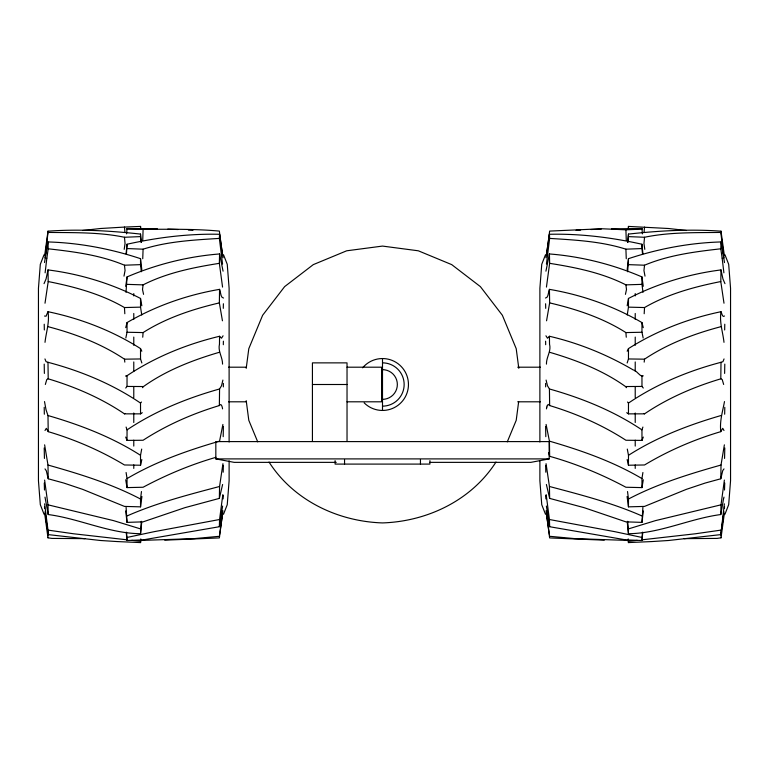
<?xml version="1.0" encoding="UTF-8"?>
<svg xmlns="http://www.w3.org/2000/svg" width="769" height="769" viewBox="0 0 769 769"><rect width="100%" height="100%" fill="white"/><g stroke="black" fill="none" stroke-linecap="round" stroke-linejoin="round"><path stroke-width="1.15" d="M125.712 388.037L127.02 386.442L127.048 375.695C155.088 356.979 186.867 344.108 219.569 336.264L221.51 338.225L223.068 335.793M222.558 408.877C222.424 407.359 221.28 402.408 219.357 405.561C192.558 413.655 166.613 425.007 143.092 440.252L127.02 440.397L127.048 429.881L126.097 427.055M627.158 362.978L628.456 358.96L628.484 348.588C656.659 330.699 688.399 318.481 721.014 311.705C721.726 312.839 722.427 318.03 724.513 315.992M723.658 384.462L722.226 379.598L720.966 378.781C694.032 386.817 667.867 398.063 644.537 413.847L628.456 413.866L628.484 403.071C656.639 383.962 688.582 370.802 721.399 362.189L722.947 361.661L724.042 358.931M126.01 292.374L127.048 276.917C156.338 264.353 187.819 256.442 219.569 253.953L223.068 271.169M125.837 338.004L127.02 332.256L127.048 322.576C155.482 305.985 187.165 294.863 219.569 289.365C220.857 291.634 220.357 297.863 223.519 298.026M216.012 457.305C190.731 464.601 166.287 474.848 143.092 487.248L127.02 487.604L127.048 478.587L126.097 472.512M627.244 315.011L628.456 307.139L628.484 298.439C657.303 283.626 688.899 273.966 721.014 269.919L722.947 278.984L724.965 283.655M723.994 430.486L722.725 428.314L720.793 431.649C694.147 439.551 668.367 450.653 644.537 464.976L628.456 465.226L628.484 455.306L627.293 449.077M723.994 468.898L722.725 470.657L720.793 478.779L705.183 483.047L686.352 489.353L644.537 506.406L628.456 506.848L628.484 499.014L627.533 491.554M222.616 484.489L219.357 498.389L184.916 507.665L143.092 521.853L127.02 522.382L126.097 507.348M627.677 271.745L628.484 258.672C658.293 248.791 689.63 242.841 721.014 241.947L724.513 262.594M723.591 498.6L720.793 514.538C689.553 518.652 660.11 533.426 628.456 533.715L627.715 521.295M126.424 254.481L127.048 244.244C157.347 237.467 188.53 233.574 219.569 234.285L223.068 257.73M222.616 506.04L219.357 526.727L143.092 539.886L127.02 540.52L126.558 532.35M219.473 344.022L219.569 336.264M222.904 380.069L221.51 385.788L219.569 388.97L219.357 405.561M627.917 242.36L628.484 234.084C659.158 230.71 690.226 228.922 721.014 231.181L724.34 255.548M721.014 362.276L720.793 378.838M724.494 401.572C722.62 411.655 719.515 421.181 720.793 431.649M222.558 364.122C222.587 357.085 217.742 351.25 219.473 344.185M721.014 311.705C719.255 322.269 722.87 331.997 723.994 342.33M219.569 289.365L219.357 302.89L222.443 320.798M724.379 444.838L721.014 465.034L720.793 478.779M222.943 463.678L219.569 486.479L219.357 498.389M721.014 269.919L720.793 281.55L723.994 303.217M223.327 344.714L223.395 341.186M223.337 386.903L223.395 383.375M223.193 436.667L223.395 426.353M724.619 373.426L724.792 364.102M724.667 414.222L724.792 407.31M219.569 253.953L219.357 263.334L222.558 287.087M724.379 480.106L721.014 504.829L720.793 514.538M724.658 329.968L724.773 324.22M724.561 458.43L724.792 447.942M223.289 308.35L223.395 303.755M223.193 472.204L223.356 465.312M140.516 227.634L140.544 226.413L124.463 227.076L100.441 228.508L82.648 230.498M723.994 511.769L720.793 534.609L668.559 540.492L651.901 541.559L628.456 542.587L628.292 539.252M222.827 494.611L219.569 519.517L219.357 526.727M721.014 241.947L720.793 248.8L722.158 258.153M724.513 490.026L724.725 483.009M223.125 498.898L223.26 495.419M157.462 228.845L127.048 228.489L127.02 229.152C157.789 229.7 188.597 228.278 219.357 231.085L222.443 254.77M724.379 503.839L720.793 534.609M219.569 234.285L219.357 238.4L222.558 264.094M724.417 508.28L724.513 506.569M626.264 240.216L625.908 229.816L601.887 228.758L549.643 231.085L546.557 254.77M626.264 258.73L625.908 249.185C601.262 241.331 575.27 240.024 549.643 238.4L549.431 234.285C580.47 233.574 611.653 237.467 641.952 244.244L642.903 253.616M126.587 233.872L127.048 228.489M143.092 229.816L142.736 240.216M45.006 511.769L48.207 534.609L100.441 540.492L117.099 541.559L140.544 542.587L140.708 539.252M140.544 542.587L140.871 539.059M628.244 228.768L628.456 226.413L668.559 228.508L686.352 230.498M644.047 232.363L644.537 227.076M628.484 234.084L627.715 242.187M720.909 231.853L720.793 232.43C695.33 232.738 669.616 232.046 644.537 237.265L643.951 243.475L644.797 249.339M546.384 506.04L549.643 526.727L625.908 539.886L641.98 540.52L642.442 532.35M641.98 540.52L642.778 532.235M124.818 313.742L124.463 307.552C101.037 293.941 74.593 286.818 48.207 281.55L47.986 269.919C80.101 273.966 111.697 283.626 140.516 298.439L141.823 305.764M141.285 521.295L140.544 533.715C108.89 533.426 79.447 518.652 48.207 514.538L45.006 497.13M127.048 244.244L126.097 253.616M219.357 238.4C193.73 240.024 167.738 241.331 143.092 249.185L142.736 258.73M546.442 287.087L549.643 263.334L549.431 253.953C581.181 256.442 612.662 264.353 641.952 276.917L643.259 286.299M45.111 272.822L46.842 258.163M45.006 303.217L48.207 281.55M140.544 533.715L141.727 522.161M642.903 507.348L641.98 522.382L625.908 521.853L584.084 507.665L549.643 498.389L546.384 484.489M546.442 264.094L549.643 238.4M546.557 320.798L549.643 302.89L549.431 289.365C581.835 294.863 613.518 305.985 641.952 322.576L643.259 327.632M628.484 258.672L627.177 269.804M720.793 248.8C694.936 251.723 668.713 255.058 644.537 265.209L643.951 270.534L645.008 276.129M641.98 522.382L643.288 510.962M45.006 257.932L48.091 231.853M45.006 342.33C46.13 331.997 49.745 322.269 47.986 311.705C80.601 318.481 112.341 330.699 140.516 348.588L141.823 351.231M141.467 491.554L140.516 499.014L140.544 506.848L124.463 506.406L82.648 489.353L63.817 483.047L48.207 478.779L46.342 470.868L45.006 468.898M723.206 517.739L723.456 515.643M722.658 522.218L722.725 521.661M127.048 276.917L125.741 286.299M219.357 263.334C193.23 267.477 166.854 272.793 143.092 284.866L142.505 289.5L143.563 294.354M222.904 510.722L219.357 537.916L164.739 540.165M626.264 337.216L625.908 332.573C602.694 317.828 576.26 309.157 549.643 302.89M722.158 526.207L721.88 528.332M246.215 368.322L248.8 348.674L262.623 315.29L284.626 286.626L313.291 264.623L346.675 250.8L382.501 246.08L418.326 250.8L451.711 264.623L480.385 286.626L502.378 315.29L516.21 348.674L518.796 368.322M518.642 401.831L516.21 420.326L507.28 441.867M720.966 535.32L721.37 532.263M141.285 242.187L140.516 234.084C109.842 230.71 78.774 228.922 47.986 231.181L44.66 255.548M140.544 506.848L141.919 496.495M684.093 538.646L717.073 538.406L721.014 537.819L724.34 513.452M546.442 364.122C546.269 357.037 551.421 351.308 549.527 344.185L549.431 336.264C578.846 343.118 607.145 354.644 633.195 369.927C636.213 369.774 640.875 377.973 643.259 375.839M222.904 424.44L219.569 441.137C187.598 450.432 155.819 461.573 127.048 478.587M46.842 258.153L48.207 248.8L47.986 241.947C79.37 242.841 110.707 248.791 140.516 258.672L141.823 269.804M141.707 449.077L140.516 455.306L140.544 465.226L124.463 464.976C100.633 450.653 74.853 439.551 48.207 431.649L46.342 428.333L45.006 430.486M219.569 534.715L222.597 514.048M549.431 234.285L545.932 257.73M642.903 472.512L641.952 478.587L641.98 487.604L625.908 487.248C601.694 474.281 576.096 463.755 549.643 456.305L548.557 452.537M45.544 253.712L45.794 252.021M84.907 538.646L51.927 538.406L47.986 537.819L48.082 537.175M720.918 231.825L721.014 231.181M47.986 241.947L44.506 262.527M628.484 298.439L627.177 305.764M720.793 281.55C694.407 286.818 667.963 293.941 644.537 307.552L644.182 313.742M641.98 487.604L643.288 479.76M549.431 253.953L545.932 271.169M124.818 362.122L124.463 359.171C101.345 343.685 74.987 333.794 48.207 326.71M127.048 322.576L125.741 327.632M219.357 302.89C192.74 309.157 166.306 317.828 143.092 332.573L142.736 337.216M546.442 408.877L546.817 407.166M47.986 269.919L46.053 278.984L44.035 283.655M45.342 384.462L46.774 379.598L48.034 378.781C74.968 386.817 101.133 398.063 124.463 413.847L140.544 413.866L142.275 412.693M140.544 465.226L141.842 459.554M723.629 498.456L723.994 497.13M549.431 289.365C548.143 291.634 548.643 297.863 545.481 298.026M642.903 427.055L641.952 429.881L641.98 440.397L625.908 440.252C602.387 425.007 576.442 413.655 549.643 405.561L548.21 404.407L547.297 405.58M546.855 406.974L547.278 405.657M124.203 249.339L125.049 243.475L124.463 237.265C99.384 232.046 73.67 232.738 48.207 232.43M628.484 348.588L627.177 351.231M720.793 326.71C694.013 333.794 667.655 343.685 644.537 359.171L644.182 362.122M123.992 276.129L125.049 270.534L124.463 265.209C100.287 255.058 74.064 251.723 48.207 248.8M44.035 254.789L40.315 264.315L38.45 288.25L38.45 480.75L40.315 504.685L44.035 514.211M223.519 514.211L227.249 504.685L229.114 480.75L229.114 460.794M545.481 254.789L541.751 264.315L539.886 288.25L539.886 442.002M724.965 514.211L728.685 504.685L730.55 480.75L730.55 288.25L728.685 264.315L724.965 254.789M641.98 440.397L643.288 437.071M47.986 311.705L46.053 316.203L44.506 316.03M625.437 294.354L626.495 289.5L625.908 284.866C602.146 272.793 575.77 267.477 549.643 263.334M626.264 387.711L626.495 387.249C603.627 370.648 576.654 360.209 549.643 352.279M141.467 402.024L140.516 403.071L140.544 413.866M495.995 462.034C471.464 500.35 427.304 521.469 382.501 522.92C337.706 521.469 293.537 500.35 269.015 462.034M127.048 375.695L126.097 376.464L125.741 375.839M219.357 352.279C192.346 360.209 165.373 370.648 142.505 387.249L142.736 387.711M549.431 336.264L547.49 338.225L545.932 335.793M124.463 413.847L125.049 413.443M127.048 429.881C155.213 411.002 187.04 398.131 219.569 388.97M628.484 455.306C656.899 437.109 688.726 424.901 721.014 415.529M628.484 499.014C657.697 483.701 689.38 473.954 721.014 465.034M127.048 515.951C156.751 502.868 188.29 494.765 219.569 486.479M628.484 528.899L655.467 520.623L721.014 504.829M219.569 519.517L154.021 531.706L127.048 537.454M721.014 530.11L695.532 533.763L641.798 539.838M219.569 536.272L194.096 538.636L140.362 540.444M336.255 462.361L234.161 462.361L215.829 458.901L215.829 441.598L549.181 441.598L549.181 458.901L530.841 462.361L429.948 462.361M628.484 541.366L637.241 540.357M576.048 230.306L580.624 230.066M590.919 229.527L601.223 229.133M625.908 229.816L641.98 229.152L641.952 228.489L611.538 228.845M124.463 237.265L140.544 236.612L141.083 242.36M625.908 249.185L641.98 248.56L642.576 254.481M124.463 265.209L140.544 264.642L141.323 271.745M604.261 540.165L549.643 537.916L546.096 510.722M625.908 284.866L641.98 284.367L642.99 292.374M124.463 307.552L140.544 307.139L141.756 315.011M625.908 332.573L641.98 332.256L643.163 338.004M124.463 359.171L140.544 358.96L141.842 362.978M625.908 386.538L641.98 386.442L643.288 388.037M228.528 367.197L246.513 367.197M347.03 367.197L381.635 367.197L381.635 401.803L347.03 401.803M517.691 367.197L540.472 367.197M312.425 384.5L347.03 384.5M228.528 401.803L246.513 401.803M517.691 401.803L540.472 401.803M215.829 458.901L549.181 458.901M127.02 386.442L143.092 386.538M628.456 358.96L644.537 359.171M628.638 540.444L574.904 538.636L549.431 536.272M127.02 332.256L143.092 332.573M628.456 307.139L644.537 307.552M167.777 229.133L178.081 229.527M127.02 284.367L143.092 284.866M628.456 264.642L644.537 265.209M127.02 248.56L143.092 249.185M628.456 236.612L644.537 237.265M188.376 230.066L192.952 230.306M127.202 539.838L73.468 533.763L47.986 530.11L44.621 503.839M131.759 540.357L140.516 541.366M641.952 537.454L614.979 531.706L549.431 519.517L546.173 494.611M546.096 380.069L547.49 385.788L549.431 388.97C581.96 398.131 613.787 411.002 641.952 429.881M44.621 480.106L47.986 504.829L113.533 520.623L140.516 528.899M44.506 401.572L46.053 409.877L47.986 415.529C80.274 424.901 112.101 437.109 140.516 455.306M546.057 463.678L549.431 486.479C580.71 494.765 612.249 502.868 641.952 515.951M546.096 424.44L549.431 441.137C581.402 450.432 613.181 461.573 641.952 478.587M44.621 444.838L47.986 465.034C79.62 473.954 111.303 483.701 140.516 499.014M140.516 403.071C112.361 383.962 80.418 370.802 47.601 362.189L46.053 361.661L44.958 358.931M628.484 403.071L627.533 402.024M643.951 413.443L644.537 413.847M626.725 412.693L628.456 413.866M257.721 441.867L248.8 420.326L246.215 400.678M125.712 437.071L127.02 440.397M545.481 514.211L541.751 504.685L539.886 480.75L539.886 460.794M223.519 254.789L227.249 264.315L229.114 288.25L229.114 442.002M627.158 459.554L628.456 465.226M546.403 514.048L549.431 534.715M125.712 479.76L127.02 487.604M720.918 537.175L721.014 537.819M47.986 231.181L48.082 231.825M723.206 252.021L723.456 253.712M44.66 513.452L47.986 537.819M722.158 258.163L723.889 272.822M720.793 232.43L723.994 257.932M627.081 496.495L628.456 506.848M47.12 528.332L46.842 526.207M47.63 532.263L48.034 535.32M46.275 521.661L46.342 522.218M45.544 515.643L45.794 517.739M125.712 510.962L127.02 522.382M627.273 522.161L628.456 533.715M126.222 532.235L127.02 540.52M628.129 539.059L628.456 542.587M140.544 226.413L140.756 228.768M124.463 227.076L124.953 232.363M641.952 228.489L642.413 233.872M44.487 506.569L44.583 508.28M48.207 534.609L47.986 530.11M545.74 495.419L545.875 498.898M549.643 526.727L549.431 519.517M44.275 483.009L44.487 490.026M628.456 226.413L628.484 227.634M545.644 465.312L545.807 472.204M545.606 303.755L545.711 308.35M48.207 514.538L47.986 504.829M44.227 324.22L44.342 329.968M44.208 447.942L44.439 458.43M549.643 498.389L549.431 486.479M545.606 341.186L545.673 344.714M545.606 426.353L545.807 436.667M545.606 383.375L545.663 386.903M44.208 364.102L44.381 373.426M44.208 407.31L44.333 414.222M48.207 478.779L47.986 465.034M549.643 405.561L549.431 388.97M549.643 456.305L549.431 441.137M48.207 378.838L47.986 362.276M48.207 431.649L47.986 415.529M140.516 234.084L140.544 236.612M641.952 244.244L641.98 248.56M641.952 276.917L641.98 284.367M140.516 258.672L140.544 264.642M641.952 322.576L641.98 332.256M641.952 375.695L641.98 386.442M140.516 298.439L140.544 307.139M140.516 348.588L140.544 358.96M635.223 293.575L635.223 295.911M635.223 313.473L635.223 319.375M635.223 337.072L635.223 345.329M635.223 361.949L635.223 371.446M635.223 386.874L635.223 397.554M635.223 412.991L635.223 422.489M635.223 440.185L635.223 446.087M635.223 464.899L635.223 468.408M429.919 460.631L429.919 464.092L335.092 464.092L335.092 460.631M420.451 459.478L420.451 464.092M382.501 358.546L382.501 410.454M347.03 441.493L347.03 362.872L312.425 362.872L312.425 441.493M344.55 459.478L344.55 464.092M133.777 293.575L133.777 295.911M133.777 313.473L133.777 319.375M133.777 337.072L133.777 345.329M133.777 361.949L133.777 371.446M133.777 386.874L133.777 397.554M133.777 412.991L133.777 422.489M133.777 440.185L133.777 446.087M133.777 464.899L133.777 468.408M382.501 369.649A14.851 14.851 0 0 1 397.352 384.5A14.851 14.851 0 0 1 382.501 399.351M362.622 367.813A25.954 25.954 0 0 1 399.755 365.112A25.954 25.954 0 0 1 401.38 402.312A25.954 25.954 0 0 1 364.15 402.85M382.501 362.853A21.647 21.647 0 0 1 404.148 384.5A21.647 21.647 0 0 1 382.501 406.147"/></g></svg>
